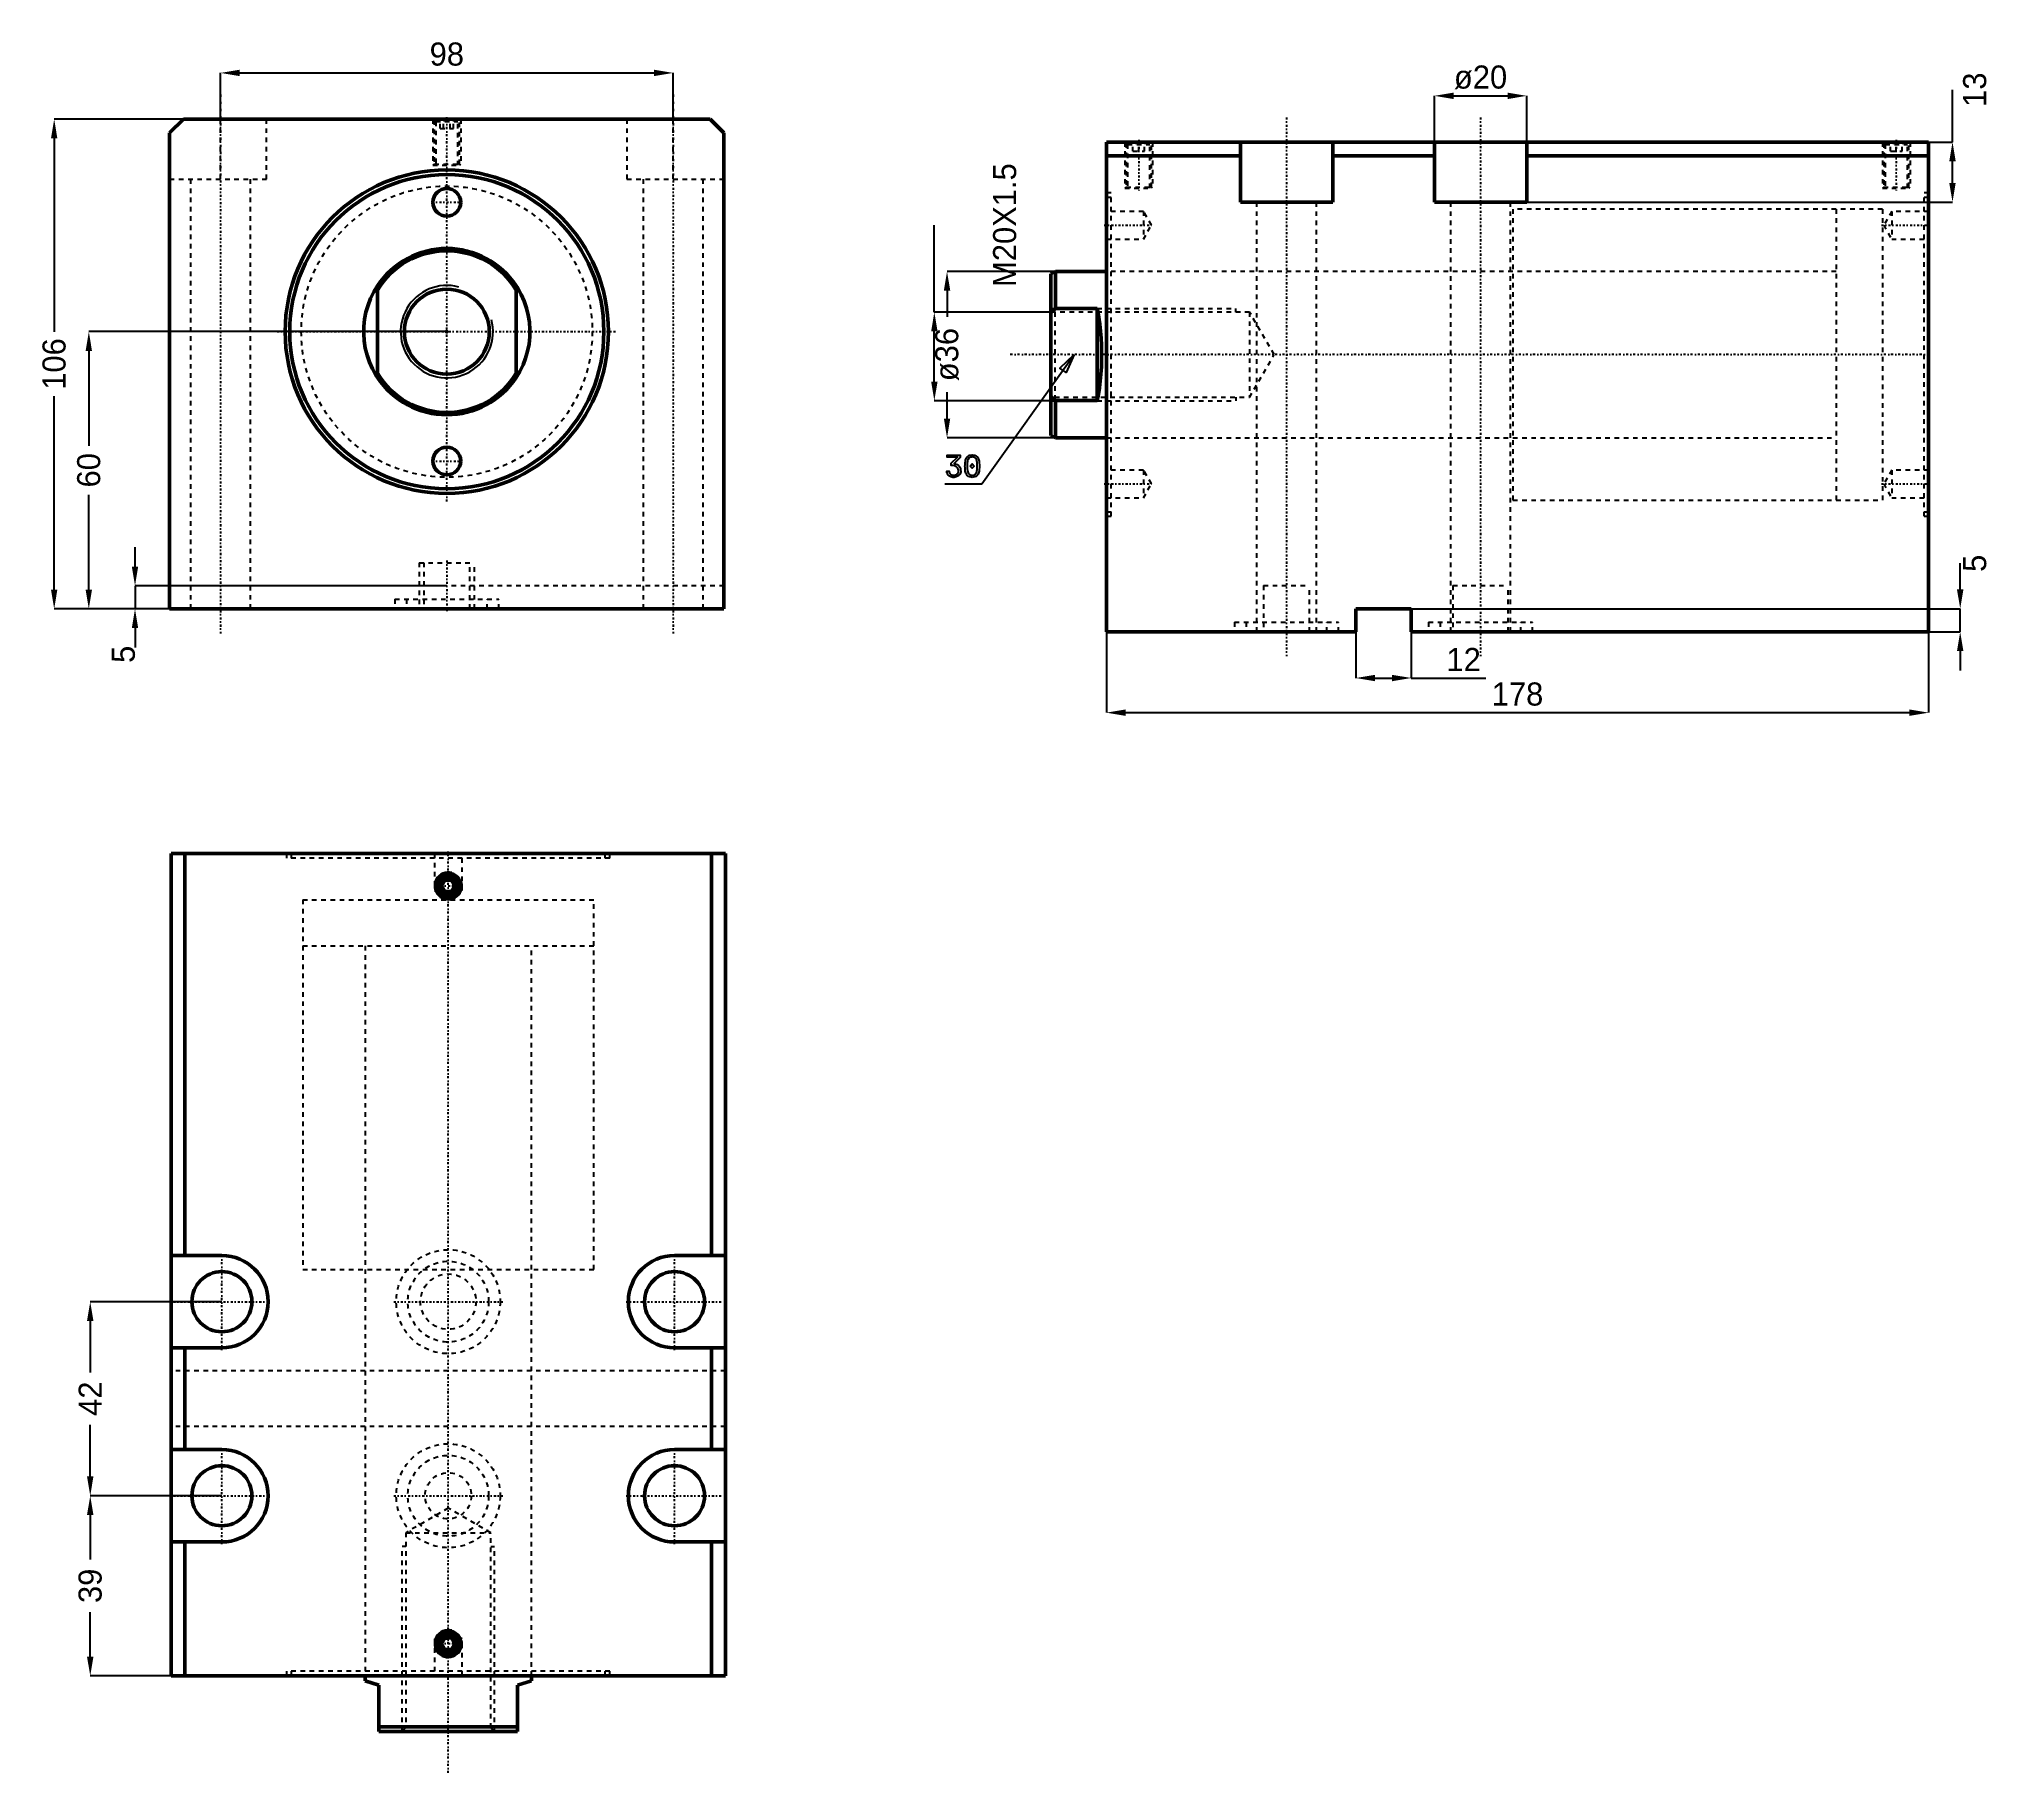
# Model space of a CAD drawing. Header units: millimetres. Extents: x -88 to 334, y -312 to 63.
import ezdxf

# ---------------------------------------------------------------- set-up
doc = ezdxf.new("R2010")
doc.units = ezdxf.units.MM
doc.linetypes.add('Center', pattern=[1.5, 0.45, -0.5, 0.05, -0.5])
doc.linetypes.add('Dashed', pattern=[2, 1, -1])
for name, color, linetype, lineweight in [('2d ConnectionPoints', 7, 'Continuous', 50), ('AM_0', 7, 'Continuous', 50), ('AM_5', 3, 'Continuous', 25), ('AM_7', 7, 'Center', 25), ('AM_9', 6, 'Dashed', 25)]:
    doc.layers.add(name, color=color, linetype=linetype, lineweight=lineweight)
doc.dimstyles.new('ISO-25', dxfattribs={"dimtxt": 2.5, "dimasz": 2.5, "dimexe": 1.25, "dimexo": 0.625, "dimtad": 1, "dimtxsty": 'Standard', "dimcen": 2.5, "dimadec": 0, "dimazin": 0, "dimtfac": 1, "dimtmove": 0, "dimatfit": 3, "dimfxl": 0, "dimarcsym": 0})

# ---------------------------------------------------------------- blocks, each defined once
blk = doc.blocks.new('1_JECX_MF_INLA_63_70_0_rod__0_in_JECX_MF_160_INLA_63_70_0__0')
at = {"layer": 'AM_0'}
for p, q in [((-15, -9.95), (-15, 9.95)), ((15, 9.95), (15, -9.95))]:
    blk.add_line(p, q, dxfattribs=at)
for points in [[(-15, 9.95), (-15.81, 8.6), (-16.5, 7.19), (-17.06, 5.73), (-17.5, 4.22), (-17.8, 2.68), (-17.97, 1.12), (-17.99, -0.45), (-17.89, -2.02), (-17.64, -3.57), (-17.26, -5.1), (-16.75, -6.58), (-16.12, -8.02), (-15.36, -9.39), (-15, -9.95)], [(15, -9.95), (15.81, -8.6), (16.5, -7.19), (17.06, -5.73), (17.5, -4.22), (17.8, -2.68), (17.97, -1.12), (17.99, 0.45), (17.89, 2.02), (17.64, 3.57), (17.26, 5.1), (16.75, 6.58), (16.12, 8.02), (15.36, 9.39), (15, 9.95)]]:
    blk.add_lwpolyline(points, dxfattribs=at)
blk.add_circle((0, 0), 9.19, dxfattribs=at)
for radius, start, end in [(18, 33.5573, 146.4427), (17.5, 31.0027, 148.9973), (17.5, 211.0027, 328.9973), (18, 213.5573, 326.4427)]:
    blk.add_arc((0, 0), radius, start, end, dxfattribs=at)
at = {"layer": 'AM_5'}
blk.add_arc((0, 0), 10, 75, 15, dxfattribs=at)
blk = doc.blocks.new('2_JECX_MF_EXLA_63_70_0_body__0_in_JECX_MF_160_INLA_63_70_0__0')
at = {"layer": 'AM_0'}
for p, q in [((-57, 46), (-60, 43)), ((-60, 43), (-60, -60)), ((57, 46), (-57, 46)), ((60, 43), (57, 46)), ((60, -60), (60, 43)), ((-60, -60), (60, -60))]:
    blk.add_line(p, q, dxfattribs=at)
for centre, radius in [((0, 0), 35), ((0, 0), 34), ((0, 28), 3), ((0, -28), 3)]:
    blk.add_circle(centre, radius, dxfattribs=at)
at = {"layer": 'AM_5', "linetype": 'Dashed'}
for p, q in [((-3, 46), (-3, 36)), ((3, 46), (3, 36))]:
    blk.add_line(p, q, dxfattribs=at)
at = {"layer": 'AM_7'}
for p, q in [((-49, 51.3), (-49, -65.3)), ((49, 51.3), (49, -65.3)), ((0, -36.75), (0, 46.5)), ((-3.15, 28), (3.15, 28)), ((-36.75, 0), (36.75, 0)), ((-3.15, -28), (3.15, -28)), ((0, -49.5), (0, -60.5))]:
    blk.add_line(p, q, dxfattribs=at)
at = {"layer": 'AM_9'}
for p, q in [((-49, 33), (-49, 46)), ((-39, 33), (-39, 46)), ((-3, 46), (-2.73, 45.73)), ((-2.73, 45.73), (-2.73, 36.27)), ((-2.73, 45.73), (2.73, 45.73)), ((-1.9, 46), (-2.4, 45.5)), ((-2.4, 45.5), (2.4, 45.5)), ((-2.4, 45.5), (-2.4, 36)), ((-1.44, 44), (-1.44, 46)), ((-1.44, 44), (1.44, 44)), ((-0.72, 44), (-0.72, 46)), ((0.72, 44), (0.72, 46)), ((1.44, 44), (1.44, 46)), ((2.4, 45.5), (1.9, 46)), ((2.4, 36), (2.4, 45.5)), ((2.73, 45.73), (3, 46)), ((2.73, 36.27), (2.73, 45.73)), ((39, 46), (39, 33)), ((49, 33), (49, 46)), ((-2.73, 36.27), (-3, 36)), ((-3, 36), (3, 36)), ((-2.73, 36.27), (2.73, 36.27)), ((3, 36), (2.73, 36.27)), ((-60, 33), (-39, 33)), ((-55.5, 33), (-55.5, -60)), ((-42.5, -60), (-42.5, 33)), ((39, 33), (60, 33)), ((42.5, 33), (42.5, -60)), ((55.5, -60), (55.5, 33)), ((-6, -50), (6, -50)), ((-6, -50), (-6, -60)), ((-5, -50), (-5, -60)), ((5, -60), (5, -50)), ((6, -60), (6, -50)), ((60, -55), (-60, -55)), ((-11.25, -57.9), (11.25, -57.9)), ((-11.25, -57.9), (-11.25, -60)), ((-8.75, -57.9), (-8.75, -60)), ((8.75, -60), (8.75, -57.9)), ((11.25, -60), (11.25, -57.9))]:
    blk.add_line(p, q, dxfattribs=at)
blk.add_circle((0, 0), 31.5, dxfattribs=at)
blk = doc.blocks.new('*D3')
at = {"layer": 'AM_5', "color": 0, "lineweight": -2}
for p, q in [((-49, 46), (-49, 56)), ((-44.83, 56), (44.83, 56)), ((49, 46), (49, 56))]:
    blk.add_line(p, q, dxfattribs=at)
at = {"layer": 'AM_5', "color": 0}
for points in [[(-44.83, 56.69), (-44.83, 55.31), (-49, 56)], [(44.83, 55.31), (44.83, 56.69), (49, 56)]]:
    blk.add_solid(points, dxfattribs=at)
at = {"layer": 'Defpoints', "color": 0}
for p in [(49, 56), (-49, 46), (49, 46)]:
    blk.add_point(p, dxfattribs=at)
at = {"layer": 'AM_5', "color": 0, "insert": (0, 60.05), "char_height": 5, "attachment_point": 5}
blk.add_mtext('98', dxfattribs=at)
blk = doc.blocks.new('*D4')
at = {"layer": 'AM_5', "color": 0, "lineweight": -2}
for p, q in [((-57, 46), (-85, 46)), ((-85, 41.83), (-85, -0.03)), ((-85, -55.83), (-85, -13.97)), ((-60, -60), (-85, -60))]:
    blk.add_line(p, q, dxfattribs=at)
at = {"layer": 'AM_5', "color": 0}
for points in [[(-84.31, 41.83), (-85.69, 41.83), (-85, 46)], [(-85.69, -55.83), (-84.31, -55.83), (-85, -60)]]:
    blk.add_solid(points, dxfattribs=at)
at = {"layer": 'Defpoints', "color": 0}
for p in [(-57, 46), (-85, -60), (-60, -60)]:
    blk.add_point(p, dxfattribs=at)
at = {"layer": 'AM_5', "color": 0, "insert": (-85, -7), "char_height": 5, "attachment_point": 5, "rotation": 90}
blk.add_mtext('106', dxfattribs=at)
blk = doc.blocks.new('*D5')
at = {"layer": 'AM_5', "color": 0, "lineweight": -2}
for p, q in [((0, 0), (-77.5, 0)), ((-77.5, -4.17), (-77.5, -24.69)), ((-77.5, -55.83), (-77.5, -35.31)), ((-60, -60), (-77.5, -60))]:
    blk.add_line(p, q, dxfattribs=at)
at = {"layer": 'AM_5', "color": 0}
for points in [[(-76.81, -4.17), (-78.19, -4.17), (-77.5, 0)], [(-78.19, -55.83), (-76.81, -55.83), (-77.5, -60)]]:
    blk.add_solid(points, dxfattribs=at)
at = {"layer": 'Defpoints', "color": 0}
for p in [(0, 0), (-77.5, -60), (-60, -60)]:
    blk.add_point(p, dxfattribs=at)
at = {"layer": 'AM_5', "color": 0, "insert": (-77.5, -30), "char_height": 5, "attachment_point": 5, "rotation": 90}
blk.add_mtext('60', dxfattribs=at)
blk = doc.blocks.new('*D6')
at = {"layer": 'AM_5', "color": 0, "lineweight": -2}
for p, q in [((-67.5, -50.83), (-67.5, -46.67)), ((0, -55), (-67.5, -55)), ((-67.5, -55), (-67.5, -60)), ((-60, -60), (-67.5, -60)), ((-67.5, -64.17), (-67.5, -68.33))]:
    blk.add_line(p, q, dxfattribs=at)
at = {"layer": 'AM_5', "color": 0}
for points in [[(-68.19, -50.83), (-66.81, -50.83), (-67.5, -55)], [(-66.81, -64.17), (-68.19, -64.17), (-67.5, -60)]]:
    blk.add_solid(points, dxfattribs=at)
at = {"layer": 'Defpoints', "color": 0}
for p in [(0, -55), (-67.5, -60), (-60, -60)]:
    blk.add_point(p, dxfattribs=at)
at = {"layer": 'AM_5', "color": 0, "insert": (-70, -69.83), "char_height": 5, "attachment_point": 5, "rotation": 90}
blk.add_mtext('5', dxfattribs=at)
blk = doc.blocks.new('1_JECX_MF_INLA_63_70_0_rod__0_in_JECX_MF_160_INLA_63_70_0__4')
at = {"layer": 'AM_0'}
for p, q in [((-18, 0), (-18, -1.03)), ((18, -1.03), (18, 0)), ((-15, -2), (-18, -1.03)), ((-15, -12), (-15, -2)), ((18, -1.03), (15, -2)), ((15, -2), (15, -12)), ((-15, -11), (15, -11)), ((-15, -12), (15, -12))]:
    blk.add_line(p, q, dxfattribs=at)
at = {"layer": 'AM_5', "linetype": 'Dashed'}
for p, q in [((-10, -12), (-10, 28)), ((-9.19, 28), (-10, 28)), ((9.19, 28), (10, 28)), ((10, -12), (10, 28))]:
    blk.add_line(p, q, dxfattribs=at)
at = {"layer": 'AM_9'}
for p, q in [((-31.5, 168), (31.5, 168)), ((-31.5, 168), (-31.5, 158)), ((31.5, 158), (31.5, 168)), ((-31.5, 158), (31.5, 158)), ((-18, 158), (-18, 0)), ((18, 0), (18, 158)), ((0, 36.3), (-9.19, 31)), ((9.19, 31), (0, 36.3)), ((-9.19, 31), (9.19, 31)), ((-9.19, 31), (-9.19, -11.19)), ((9.19, -11.19), (9.19, 31)), ((-9.19, -11.19), (-10, -12)), ((-9.19, -11.19), (9.19, -11.19)), ((10, -12), (9.19, -11.19))]:
    blk.add_line(p, q, dxfattribs=at)
blk = doc.blocks.new('2_JECX_MF_EXLA_63_70_0_body__0_in_JECX_MF_160_INLA_63_70_0__4')
at = {"layer": 'AM_0'}
for p, q in [((60, 178), (-60, 178)), ((-60, 178), (-60, 0)), ((-57, 178), (-57, 91)), ((57, 178), (57, 91)), ((60, 178), (60, 0)), ((-0.72, 172.25), (-1.44, 171)), ((-1.44, 171), (-0.72, 169.75)), ((0.72, 172.25), (-0.72, 172.25)), ((-0.72, 169.75), (0.72, 169.75)), ((1.44, 171), (0.72, 172.25)), ((0.72, 169.75), (1.44, 171)), ((-49, 91), (-60, 91)), ((60, 91), (49, 91)), ((-60, 71), (-49, 71)), ((-57, 71), (-57, 49)), ((49, 71), (60, 71)), ((57, 71), (57, 49)), ((-49, 49), (-60, 49)), ((60, 49), (49, 49)), ((-60, 29), (-49, 29)), ((-57, 29), (-57, 0)), ((49, 29), (60, 29)), ((57, 29), (57, 0)), ((-0.72, 8.25), (-1.44, 7)), ((-1.44, 7), (-0.72, 5.75)), ((0.72, 8.25), (-0.72, 8.25)), ((-0.72, 5.75), (0.72, 5.75)), ((1.44, 7), (0.72, 8.25)), ((0.72, 5.75), (1.44, 7)), ((60, 0), (-60, 0))]:
    blk.add_line(p, q, dxfattribs=at)
for centre, radius in [((0, 171), 2.73), ((0, 171), 2.4), ((0, 171), 1.9), ((-49, 81), 6.5), ((49, 81), 6.5), ((-49, 39), 6.5), ((49, 39), 6.5), ((0, 7), 2.73), ((0, 7), 2.4), ((0, 7), 1.9)]:
    blk.add_circle(centre, radius, dxfattribs=at)
for centre, start, end in [((-49, 81), 270, 90), ((49, 81), 90, 270), ((-49, 39), 270, 90), ((49, 39), 90, 270)]:
    blk.add_arc(centre, 10, start, end, dxfattribs=at)
at = {"layer": 'AM_5'}
for centre in [(0, 171), (0, 7)]:
    blk.add_arc(centre, 3, 75, 15, dxfattribs=at)
at = {"layer": 'AM_7'}
for p, q in [((0, -21), (0, 178.49)), ((-3.15, 171), (3.15, 171)), ((-49, 70.5), (-49, 91.5)), ((49, 70.5), (49, 91.5)), ((-59.5, 81), (-38.5, 81)), ((-11.81, 81), (11.81, 81)), ((38.5, 81), (59.5, 81)), ((-49, 28.5), (-49, 49.5)), ((49, 28.5), (49, 49.5)), ((-59.5, 39), (-38.5, 39)), ((-11.81, 39), (11.81, 39)), ((38.5, 39), (59.5, 39)), ((-3.15, 7), (3.15, 7))]:
    blk.add_line(p, q, dxfattribs=at)
at = {"layer": 'AM_9'}
for p, q in [((-35, 178), (-35, 177)), ((-34, 178), (-34, 177)), ((-3, 178), (-3, 170)), ((3, 170), (3, 178)), ((34, 177), (34, 178)), ((35, 177), (35, 178)), ((35, 177), (-35, 177)), ((-3, 170), (0, 168.27)), ((-3, 170), (3, 170)), ((0, 168.27), (3, 170)), ((-31.5, 168), (31.5, 168)), ((-31.5, 168), (-31.5, 88)), ((31.5, 88), (31.5, 168)), ((-31.5, 88), (31.5, 88)), ((-18, 88), (-18, 0)), ((18, 0), (18, 88)), ((60, 66), (-60, 66)), ((60, 54), (-60, 54)), ((0, 9.73), (-3, 8)), ((3, 8), (0, 9.73)), ((-3, 8), (3, 8)), ((-3, 8), (-3, 0)), ((3, 0), (3, 8)), ((35, 1), (-35, 1)), ((-35, 1), (-35, 0)), ((-34, 1), (-34, 0)), ((34, 0), (34, 1)), ((35, 0), (35, 1))]:
    blk.add_line(p, q, dxfattribs=at)
for centre, radius in [((0, 81), 11.25), ((0, 81), 8.75), ((0, 81), 6), ((0, 39), 11.25), ((0, 39), 8.75), ((0, 39), 5)]:
    blk.add_circle(centre, radius, dxfattribs=at)
blk = doc.blocks.new('*D12')
at = {"layer": 'AM_5', "color": 0, "lineweight": -2}
for p, q in [((-48.69, -209.94), (-77.19, -209.94)), ((-77.19, -214.11), (-77.19, -225.27)), ((-77.19, -247.77), (-77.19, -236.61)), ((-48.69, -251.94), (-77.19, -251.94))]:
    blk.add_line(p, q, dxfattribs=at)
at = {"layer": 'AM_5', "color": 0}
for points in [[(-77.89, -214.11), (-76.5, -214.11), (-77.19, -209.94)], [(-77.89, -247.77), (-76.5, -247.77), (-77.19, -251.94)]]:
    blk.add_solid(points, dxfattribs=at)
at = {"layer": 'Defpoints', "color": 0}
for p in [(-77.19, -209.94), (-48.69, -209.94), (-48.69, -251.94)]:
    blk.add_point(p, dxfattribs=at)
at = {"layer": 'AM_5', "color": 0, "insert": (-77.19, -230.94), "char_height": 5, "attachment_point": 5, "rotation": 90}
blk.add_mtext('42', dxfattribs=at)
blk = doc.blocks.new('*D13')
at = {"layer": 'AM_5', "color": 0, "lineweight": -2}
for p, q in [((-48.69, -251.94), (-77.19, -251.94)), ((-77.19, -256.11), (-77.19, -265.77)), ((-77.19, -286.77), (-77.19, -277.11)), ((-59.69, -290.94), (-77.19, -290.94))]:
    blk.add_line(p, q, dxfattribs=at)
at = {"layer": 'AM_5', "color": 0}
for points in [[(-77.89, -256.11), (-76.5, -256.11), (-77.19, -251.94)], [(-77.89, -286.77), (-76.5, -286.77), (-77.19, -290.94)]]:
    blk.add_solid(points, dxfattribs=at)
at = {"layer": 'Defpoints', "color": 0}
for p in [(-48.69, -251.94), (-77.19, -290.94), (-59.69, -290.94)]:
    blk.add_point(p, dxfattribs=at)
at = {"layer": 'AM_5', "color": 0, "insert": (-77.19, -271.44), "char_height": 5, "attachment_point": 5, "rotation": 90}
blk.add_mtext('39', dxfattribs=at)
blk = doc.blocks.new('1_JECX_MF_INLA_63_70_0_rod__0_in_JECX_MF_160_INLA_63_70_0__2')
at = {"layer": 'AM_0'}
for p, q in [((-11, 18), (-12, 17.5)), ((-12, 17.5), (-12, -17.5)), ((0, 18), (-11, 18)), ((-11, 18), (-11, 9.95)), ((-11, 9.95), (-12, 9.01)), ((-2, 9.95), (-11, 9.95)), ((-2, 9.95), (-2, -9.95)), ((-12, -9.01), (-11, -9.95)), ((-11, -9.95), (-2, -9.95)), ((-11, -9.95), (-11, -18)), ((-12, -17.5), (-11, -18)), ((-11, -18), (0, -18))]:
    blk.add_line(p, q, dxfattribs=at)
blk.add_lwpolyline([(-2, -9.95), (-1.74, -8.6), (-1.51, -7.19), (-1.33, -5.73), (-1.19, -4.22), (-1.09, -2.68), (-1.04, -1.12), (-1.03, 0.45), (-1.06, 2.02), (-1.14, 3.57), (-1.26, 5.1), (-1.43, 6.58), (-1.64, 8.02), (-1.88, 9.39), (-2, 9.95)], dxfattribs=at)
at = {"layer": 'AM_5', "linetype": 'Dashed'}
for p, q in [((-12, 10), (28, 10)), ((28, 9.19), (28, 10)), ((-12, -10), (28, -10)), ((28, -9.19), (28, -10))]:
    blk.add_line(p, q, dxfattribs=at)
at = {"layer": 'AM_9'}
for p, q in [((168, 31.5), (158, 31.5)), ((158, 31.5), (158, -31.5)), ((168, 31.5), (168, -31.5)), ((158, 18), (0, 18)), ((-11.19, 9.19), (-12, 10)), ((31, 9.19), (-11.19, 9.19)), ((-11.19, 9.19), (-11.19, -9.19)), ((36.3, 0), (31, 9.19)), ((31, 9.19), (31, -9.19)), ((31, -9.19), (36.3, 0)), ((-12, -10), (-11.19, -9.19)), ((-11.19, -9.19), (31, -9.19)), ((0, -18), (158, -18)), ((158, -31.5), (168, -31.5))]:
    blk.add_line(p, q, dxfattribs=at)
blk = doc.blocks.new('2_JECX_MF_EXLA_63_70_0_body__0_in_JECX_MF_160_INLA_63_70_0__2')
at = {"layer": 'AM_0'}
for p, q in [((0, -60), (0, 46)), ((178, 46), (0, 46)), ((29, 43), (0, 43)), ((29, 33), (29, 46)), ((49, 33), (49, 46)), ((71, 43), (49, 43)), ((71, 33), (71, 46)), ((91, 33), (91, 46)), ((178, 43), (91, 43)), ((178, -60), (178, 46)), ((29, 33), (49, 33)), ((71, 33), (91, 33)), ((66, -55), (54, -55)), ((54, -55), (54, -60)), ((66, -60), (66, -55)), ((54, -60), (0, -60)), ((178, -60), (66, -60))]:
    blk.add_line(p, q, dxfattribs=at)
at = {"layer": 'AM_5', "linetype": 'Dashed'}
for p, q in [((4, 46), (4, 36)), ((10, 46), (10, 36)), ((168, 46), (168, 36)), ((174, 46), (174, 36))]:
    blk.add_line(p, q, dxfattribs=at)
at = {"layer": 'AM_7'}
for p, q in [((39, 51.3), (39, -65.3)), ((81, 51.3), (81, -65.3)), ((7, 46.5), (7, 35.5)), ((171, 46.5), (171, 35.5)), ((-0.49, 28), (10.22, 28)), ((167.78, 28), (178.49, 28)), ((178.05, 0), (-21, 0)), ((-0.49, -28), (10.22, -28)), ((167.78, -28), (178.49, -28))]:
    blk.add_line(p, q, dxfattribs=at)
at = {"layer": 'AM_9'}
for p, q in [((4, 46), (4.27, 45.73)), ((4.27, 45.73), (4.27, 36.27)), ((4.27, 45.73), (9.73, 45.73)), ((5.1, 46), (4.6, 45.5)), ((4.6, 45.5), (4.6, 36)), ((4.6, 45.5), (9.4, 45.5)), ((5.75, 44), (5.75, 46)), ((5.75, 44), (8.25, 44)), ((7, 44), (7, 46)), ((8.25, 44), (8.25, 46)), ((9.4, 45.5), (8.9, 46)), ((9.4, 36), (9.4, 45.5)), ((9.73, 45.73), (10, 46)), ((9.73, 36.27), (9.73, 45.73)), ((168, 46), (168.27, 45.73)), ((168.27, 45.73), (168.27, 36.27)), ((168.27, 45.73), (173.73, 45.73)), ((169.1, 46), (168.6, 45.5)), ((168.6, 45.5), (173.4, 45.5)), ((168.6, 45.5), (168.6, 36)), ((169.75, 44), (169.75, 46)), ((169.75, 44), (172.25, 44)), ((171, 44), (171, 46)), ((172.25, 44), (172.25, 46)), ((173.4, 45.5), (172.9, 46)), ((173.4, 36), (173.4, 45.5)), ((173.73, 45.73), (174, 46)), ((173.73, 36.27), (173.73, 45.73)), ((1, 35), (0, 35)), ((1, 34), (0, 34)), ((1, -35), (1, 35)), ((4.27, 36.27), (4, 36)), ((4, 36), (10, 36)), ((4.27, 36.27), (9.73, 36.27)), ((10, 36), (9.73, 36.27)), ((168.27, 36.27), (168, 36)), ((168, 36), (174, 36)), ((168.27, 36.27), (173.73, 36.27)), ((174, 36), (173.73, 36.27)), ((177, -35), (177, 35)), ((178, 35), (177, 35)), ((178, 34), (177, 34)), ((8, 31), (0, 31)), ((9.73, 28), (8, 31)), ((8, 31), (8, 25)), ((32.5, 33), (32.5, -60)), ((45.5, -60), (45.5, 33)), ((74.5, 33), (74.5, -60)), ((87.5, -60), (87.5, 33)), ((168, 31.5), (88, 31.5)), ((88, 31.5), (88, -31.5)), ((168, 31.5), (168, -31.5)), ((170, 31), (168.27, 28)), ((178, 31), (170, 31)), ((170, 31), (170, 25)), ((8, 25), (9.73, 28)), ((168.27, 28), (170, 25)), ((0, 25), (8, 25)), ((170, 25), (178, 25)), ((88, 18), (0, 18)), ((0, -18), (88, -18)), ((8, -25), (0, -25)), ((9.73, -28), (8, -25)), ((8, -25), (8, -31)), ((170, -25), (168.27, -28)), ((178, -25), (170, -25)), ((170, -25), (170, -31)), ((8, -31), (9.73, -28)), ((168.27, -28), (170, -31)), ((0, -31), (8, -31)), ((88, -31.5), (168, -31.5)), ((170, -31), (178, -31)), ((0, -34), (1, -34)), ((0, -35), (1, -35)), ((177, -34), (178, -34)), ((177, -35), (178, -35)), ((34, -50), (44, -50)), ((34, -50), (34, -60)), ((44, -60), (44, -50)), ((75, -50), (87, -50)), ((75, -50), (75, -60)), ((87, -60), (87, -50)), ((27.75, -57.9), (50.25, -57.9)), ((27.75, -57.9), (27.75, -60)), ((30.25, -57.9), (30.25, -60)), ((47.75, -60), (47.75, -57.9)), ((50.25, -60), (50.25, -57.9)), ((69.75, -57.9), (92.25, -57.9)), ((69.75, -57.9), (69.75, -60)), ((72.25, -57.9), (72.25, -60)), ((89.75, -60), (89.75, -57.9)), ((92.25, -60), (92.25, -57.9))]:
    blk.add_line(p, q, dxfattribs=at)
blk = doc.blocks.new('*D24')
at = {"layer": 'AM_5', "color": 0, "lineweight": -2}
for p, q in [((213.79, 41.04), (213.79, 51.04)), ((217.96, 51.04), (229.63, 51.04)), ((233.79, 41.04), (233.79, 51.04))]:
    blk.add_line(p, q, dxfattribs=at)
at = {"layer": 'AM_5', "color": 0}
for points in [[(217.96, 51.73), (217.96, 50.34), (213.79, 51.04)], [(229.63, 51.73), (229.63, 50.34), (233.79, 51.04)]]:
    blk.add_solid(points, dxfattribs=at)
at = {"layer": 'Defpoints', "color": 0}
for p in [(233.79, 51.04), (213.79, 41.04), (233.79, 41.04)]:
    blk.add_point(p, dxfattribs=at)
at = {"layer": 'AM_5', "color": 0, "insert": (223.79, 55.04), "char_height": 5, "attachment_point": 5}
blk.add_mtext('ø20', dxfattribs=at)
blk = doc.blocks.new('*D25')
at = {"layer": 'AM_5', "color": 0, "lineweight": -2}
for p, q in [((325.96, 41.04), (325.96, 52.37)), ((233.79, 41.04), (325.96, 41.04)), ((325.96, 32.2), (325.96, 36.87)), ((233.79, 28.04), (325.96, 28.04))]:
    blk.add_line(p, q, dxfattribs=at)
at = {"layer": 'AM_5', "color": 0}
for points in [[(325.26, 36.87), (326.65, 36.87), (325.96, 41.04)], [(325.26, 32.2), (326.65, 32.2), (325.96, 28.04)]]:
    blk.add_solid(points, dxfattribs=at)
at = {"layer": 'Defpoints', "color": 0}
for p in [(233.79, 41.04), (325.96, 41.04), (233.79, 28.04)]:
    blk.add_point(p, dxfattribs=at)
at = {"layer": 'AM_5', "color": 0, "insert": (330.79, 52.37), "char_height": 5, "attachment_point": 5, "rotation": 90}
blk.add_mtext('13', dxfattribs=at)
blk = doc.blocks.new('*D26')
at = {"layer": 'AM_5', "color": 0, "lineweight": -2}
for p, q in [((142.79, -64.96), (142.79, -82.46)), ((320.79, -64.96), (320.79, -82.46)), ((146.96, -82.46), (316.63, -82.46))]:
    blk.add_line(p, q, dxfattribs=at)
at = {"layer": 'AM_5', "color": 0}
for points in [[(146.96, -81.77), (146.96, -83.16), (142.79, -82.46)], [(316.63, -81.77), (316.63, -83.16), (320.79, -82.46)]]:
    blk.add_solid(points, dxfattribs=at)
at = {"layer": 'Defpoints', "color": 0}
for p in [(142.79, -64.96), (320.79, -64.96), (320.79, -82.46)]:
    blk.add_point(p, dxfattribs=at)
at = {"layer": 'AM_5', "color": 0, "insert": (231.79, -78.46), "char_height": 5, "attachment_point": 5}
blk.add_mtext('178', dxfattribs=at)
blk = doc.blocks.new('*D27')
at = {"layer": 'AM_5', "color": 0, "lineweight": -2}
for p, q in [((131.79, 13.04), (108.29, 13.04)), ((108.29, 8.87), (108.29, 3.2)), ((108.29, -18.8), (108.29, -13.13)), ((131.79, -22.96), (108.29, -22.96))]:
    blk.add_line(p, q, dxfattribs=at)
at = {"layer": 'AM_5', "color": 0}
for points in [[(107.6, 8.87), (108.99, 8.87), (108.29, 13.04)], [(107.6, -18.8), (108.99, -18.8), (108.29, -22.96)]]:
    blk.add_solid(points, dxfattribs=at)
at = {"layer": 'Defpoints', "color": 0}
for p in [(108.29, 13.04), (131.79, 13.04), (131.79, -22.96)]:
    blk.add_point(p, dxfattribs=at)
at = {"layer": 'AM_5', "color": 0, "insert": (108.29, -4.96), "char_height": 5, "attachment_point": 5, "rotation": 90}
blk.add_mtext('ø36', dxfattribs=at)
blk = doc.blocks.new('*D28')
at = {"layer": 'AM_5', "color": 0, "lineweight": -2}
for p, q in [((196.79, -59.96), (196.79, -74.96)), ((208.79, -64.96), (208.79, -74.96)), ((200.96, -74.96), (204.63, -74.96)), ((208.79, -74.96), (224.96, -74.96))]:
    blk.add_line(p, q, dxfattribs=at)
at = {"layer": 'AM_5', "color": 0}
for points in [[(200.96, -74.27), (200.96, -75.66), (196.79, -74.96)], [(204.63, -74.27), (204.63, -75.66), (208.79, -74.96)]]:
    blk.add_solid(points, dxfattribs=at)
at = {"layer": 'Defpoints', "color": 0}
for p in [(196.79, -59.96), (208.79, -64.96), (208.79, -74.96)]:
    blk.add_point(p, dxfattribs=at)
at = {"layer": 'AM_5', "color": 0, "insert": (220.13, -70.96), "char_height": 5, "attachment_point": 5}
blk.add_mtext('12', dxfattribs=at)
blk = doc.blocks.new('*D29')
at = {"layer": 'AM_5', "color": 0, "lineweight": -2}
for p, q in [((327.63, -55.8), (327.63, -50.13)), ((196.79, -59.96), (327.63, -59.96)), ((327.63, -64.96), (327.63, -59.96)), ((208.79, -64.96), (327.63, -64.96)), ((327.63, -69.13), (327.63, -73.3))]:
    blk.add_line(p, q, dxfattribs=at)
at = {"layer": 'AM_5', "color": 0}
for points in [[(326.93, -55.8), (328.32, -55.8), (327.63, -59.96)], [(326.93, -69.13), (328.32, -69.13), (327.63, -64.96)]]:
    blk.add_solid(points, dxfattribs=at)
at = {"layer": 'Defpoints', "color": 0}
for p in [(196.79, -59.96), (208.79, -64.96), (327.63, -64.96)]:
    blk.add_point(p, dxfattribs=at)
at = {"layer": 'AM_5', "color": 0, "insert": (330.79, -50.13), "char_height": 5, "attachment_point": 5, "rotation": 90}
blk.add_mtext('5', dxfattribs=at)
blk = doc.blocks.new('*D30')
at = {"layer": 'AM_5', "color": 0, "lineweight": -2}
for p, q in [((105.54, 4.22), (105.54, 23.06)), ((131.6, 4.22), (105.54, 4.22)), ((105.54, -10.8), (105.54, 0.06)), ((130.79, -14.96), (105.54, -14.96))]:
    blk.add_line(p, q, dxfattribs=at)
at = {"layer": 'AM_5', "color": 0}
for points in [[(104.85, 0.06), (106.24, 0.06), (105.54, 4.22)], [(104.85, -10.8), (106.24, -10.8), (105.54, -14.96)]]:
    blk.add_solid(points, dxfattribs=at)
at = {"layer": 'Defpoints', "color": 0}
for p in [(131.6, 4.22), (105.54, -14.96), (130.79, -14.96)]:
    blk.add_point(p, dxfattribs=at)
at = {"layer": 'AM_5', "color": 0, "insert": (120.79, 23.06), "char_height": 5, "attachment_point": 5, "rotation": 90}
blk.add_mtext('M20X1.5', dxfattribs=at)

msp = doc.modelspace()

# ---------------------------------------------------------------- linework, layer by layer
at = {"layer": '2d ConnectionPoints'}
for p in [(0, 0), (142.793, -4.964), (0.309, -290.941)]:
    msp.add_point(p, dxfattribs=at)
at = {"layer": 'AM_5'}
for p, q in [((115.793, -32.964), (135.793, -4.964)), ((107.793, -32.964), (115.793, -32.964))]:
    msp.add_line(p, q, dxfattribs=at)
for points in [[(135.793, -4.964), (134.049, -8.839), (132.693, -7.87), (135.793, -4.964)], [(108.725, -30.158), (108.725, -30.158), (108.731, -30.268), (108.76, -30.423), (108.76, -30.423), (108.814, -30.564), (108.863, -30.652), (108.863, -30.652), (108.922, -30.732), (109.025, -30.839), (109.025, -30.839), (109.144, -30.927), (109.232, -30.977), (109.232, -30.977), (109.326, -31.018), (109.471, -31.062), (109.471, -31.062), (109.622, -31.086), (109.726, -31.09), (109.726, -31.09), (109.837, -31.086), (109.997, -31.062), (109.997, -31.062), (110.151, -31.017), (110.25, -30.975), (110.25, -30.975), (110.343, -30.925), (110.469, -30.835), (110.469, -30.835), (110.577, -30.728), (110.64, -30.647), (110.64, -30.647), (110.692, -30.559), (110.749, -30.418), (110.749, -30.418), (110.78, -30.266), (110.786, -30.158), (110.786, -30.158), (110.778, -30.004), (110.735, -29.792), (110.735, -29.792), (110.655, -29.601), (110.581, -29.487), (110.581, -29.487), (110.493, -29.382), (110.339, -29.246), (110.339, -29.246), (110.157, -29.135), (110.02, -29.074), (110.02, -29.074), (109.874, -29.024), (109.641, -28.97), (109.641, -28.97), (109.39, -28.941), (109.213, -28.936), (109.213, -28.481), (110.532, -27.187), (108.329, -27.187), (108.329, -26.752), (111.15, -26.752), (111.15, -27.207), (109.801, -28.539), (109.801, -28.539), (110.095, -28.607), (110.47, -28.754), (110.47, -28.754), (110.765, -28.955), (110.917, -29.119), (110.917, -29.119), (111.039, -29.302), (111.17, -29.599), (111.17, -29.599), (111.24, -29.925), (111.254, -30.158), (111.254, -30.158), (111.245, -30.326), (111.197, -30.56), (111.197, -30.56), (111.108, -30.773), (111.026, -30.904), (111.026, -30.904), (110.93, -31.023), (110.766, -31.179), (110.766, -31.179), (110.578, -31.307), (110.44, -31.376), (110.44, -31.376), (110.295, -31.434), (110.072, -31.496), (110.072, -31.496), (109.843, -31.529), (109.687, -31.536), (109.687, -31.536), (109.536, -31.529), (109.316, -31.496), (109.316, -31.496), (109.106, -31.435), (108.971, -31.378), (108.971, -31.378), (108.843, -31.309), (108.67, -31.182), (108.67, -31.182), (108.521, -31.027), (108.434, -30.908), (108.434, -30.908), (108.361, -30.779), (108.282, -30.565), (108.282, -30.565), (108.239, -30.328), (108.231, -30.158), (108.725, -30.158)], [(113.739, -31.529), (113.739, -31.529), (113.494, -31.517), (113.171, -31.454), (113.171, -31.454), (112.903, -31.338), (112.755, -31.23), (112.755, -31.23), (112.627, -31.102), (112.469, -30.876), (112.469, -30.876), (112.351, -30.609), (112.295, -30.41), (112.295, -30.41), (112.252, -30.19), (112.206, -29.819), (112.206, -29.819), (112.181, -29.399), (112.176, -29.092), (112.176, -29.092), (112.181, -28.791), (112.206, -28.38), (112.206, -28.38), (112.253, -28.015), (112.296, -27.798), (112.296, -27.798), (112.353, -27.6), (112.472, -27.336), (112.472, -27.336), (112.631, -27.112), (112.759, -26.984), (112.759, -26.984), (112.908, -26.877), (113.176, -26.761), (113.176, -26.761), (113.496, -26.699), (113.739, -26.687), (113.739, -26.687), (113.983, -26.699), (114.305, -26.761), (114.305, -26.761), (114.573, -26.877), (114.722, -26.984), (114.722, -26.984), (114.851, -27.112), (115.01, -27.336), (115.01, -27.336), (115.13, -27.599), (115.187, -27.797), (115.187, -27.797), (115.231, -28.013), (115.279, -28.378), (115.279, -28.378), (115.304, -28.79), (115.309, -29.092), (115.309, -29.092), (115.304, -29.395), (115.277, -29.811), (115.277, -29.811), (115.228, -30.181), (115.182, -30.401), (115.182, -30.401), (115.123, -30.603), (115.001, -30.872), (115.001, -30.872), (114.84, -31.099), (114.711, -31.229), (114.711, -31.229), (114.562, -31.337), (114.296, -31.454), (114.296, -31.454), (113.979, -31.517), (113.739, -31.529)], [(113.739, -31.1), (113.739, -31.1), (113.91, -31.09), (114.136, -31.035), (114.136, -31.035), (114.325, -30.934), (114.43, -30.84), (114.43, -30.84), (114.52, -30.729), (114.632, -30.537), (114.632, -30.537), (114.715, -30.314), (114.755, -30.148), (114.755, -30.148), (114.785, -29.967), (114.817, -29.668), (114.817, -29.668), (114.834, -29.334), (114.838, -29.092), (114.838, -29.092), (114.835, -28.835), (114.82, -28.489), (114.82, -28.489), (114.791, -28.189), (114.765, -28.014), (114.765, -28.014), (114.729, -27.857), (114.65, -27.646), (114.65, -27.646), (114.542, -27.466), (114.453, -27.363), (114.453, -27.363), (114.348, -27.276), (114.155, -27.182), (114.155, -27.182), (113.92, -27.132), (113.739, -27.122), (113.739, -27.122), (113.56, -27.132), (113.327, -27.182), (113.327, -27.182), (113.135, -27.276), (113.031, -27.363), (113.031, -27.363), (112.942, -27.466), (112.835, -27.646), (112.835, -27.646), (112.756, -27.857), (112.72, -28.014), (112.72, -28.014), (112.694, -28.189), (112.666, -28.489), (112.666, -28.489), (112.65, -28.835), (112.647, -29.092), (112.647, -29.092), (112.65, -29.336), (112.667, -29.672), (112.667, -29.672), (112.698, -29.972), (112.727, -30.151), (112.727, -30.151), (112.765, -30.316), (112.847, -30.538), (112.847, -30.538), (112.957, -30.729), (113.047, -30.84), (113.047, -30.84), (113.152, -30.934), (113.34, -31.035), (113.34, -31.035), (113.567, -31.09), (113.739, -31.1)], [(113.304, -29.092), (113.739, -28.604), (114.175, -29.092), (113.739, -29.534), (113.304, -29.092)]]:
    msp.add_lwpolyline(points, dxfattribs=at)

# ---------------------------------------------------------------- block references
for name, p in [('2_JECX_MF_EXLA_63_70_0_body__0_in_JECX_MF_160_INLA_63_70_0__0', (0, 0)), ('2_JECX_MF_EXLA_63_70_0_body__0_in_JECX_MF_160_INLA_63_70_0__2', (142.793, -4.964)), ('1_JECX_MF_INLA_63_70_0_rod__0_in_JECX_MF_160_INLA_63_70_0__2', (142.793, -4.964)), ('1_JECX_MF_INLA_63_70_0_rod__0_in_JECX_MF_160_INLA_63_70_0__0', (0, 0)), ('2_JECX_MF_EXLA_63_70_0_body__0_in_JECX_MF_160_INLA_63_70_0__4', (0.309, -290.941)), ('1_JECX_MF_INLA_63_70_0_rod__0_in_JECX_MF_160_INLA_63_70_0__4', (0.309, -290.941))]:
    msp.add_blockref(name, p)

# ---------------------------------------------------------------- dimensions: what is measured, and where the dimension line sits
for base, p1, p2, text, picture, middle in [((49, 56), (-49, 46), (49, 46), '98', '*D3', (0, 56)), ((233.793, 51.036), (213.793, 41.036), (233.793, 41.036), 'ø20', '*D24', (223.793, 51.036)), ((208.793, -74.964), (196.793, -59.964), (208.793, -64.964), '12', '*D28', (220.126, -74.964)), ((320.793, -82.464), (142.793, -64.964), (320.793, -64.964), '178', '*D26', (231.793, -82.464))]:
    dim = msp.add_linear_dim(base=base, p1=p1, p2=p2, text=text, dimstyle='ISO-25', override={"dimtxt": 5, "dimasz": 4.166667, "dimexe": 0, "dimexo": 0, "dimgap": 1.5}, dxfattribs=at)
    dim.commit()
    dim.dimension.update_dxf_attribs({"geometry": picture, "text_midpoint": middle, "dimtype": 160})
for base, p1, p2, text, picture, middle in [((325.959, 41.036), (233.793, 28.036), (233.793, 41.036), '13', '*D25', (330.793, 52.369)), ((-85, -60), (-57, 46), (-60, -60), '106', '*D4', (-85, -7)), ((105.543, -14.964), (131.605, 4.224), (130.793, -14.964), 'M20X1.5', '*D30', (120.793, 23.057)), ((108.293, 13.036), (131.793, -22.964), (131.793, 13.036), 'ø36', '*D27', (108.293, -4.964)), ((-77.5, -60), (0, 0), (-60, -60), '60', '*D5', (-77.5, -30)), ((-67.5, -60), (0, -55), (-60, -60), '5', '*D6', (-70, -69.833)), ((327.626, -64.964), (196.793, -59.964), (208.793, -64.964), '5', '*D29', (330.793, -50.131)), ((-77.191, -209.941), (-48.691, -251.941), (-48.691, -209.941), '42', '*D12', (-77.191, -230.941)), ((-77.191, -290.941), (-48.691, -251.941), (-59.691, -290.941), '39', '*D13', (-77.191, -271.441))]:
    dim = msp.add_linear_dim(base=base, p1=p1, p2=p2, angle=90, text=text, dimstyle='ISO-25', override={"dimtxt": 5, "dimasz": 4.166667, "dimexe": 0, "dimexo": 0, "dimgap": 1.5}, dxfattribs=at)
    dim.commit()
    dim.dimension.update_dxf_attribs({"geometry": picture, "text_midpoint": middle, "dimtype": 160, "text_rotation": 90})

doc.saveas('drawing.dxf')
